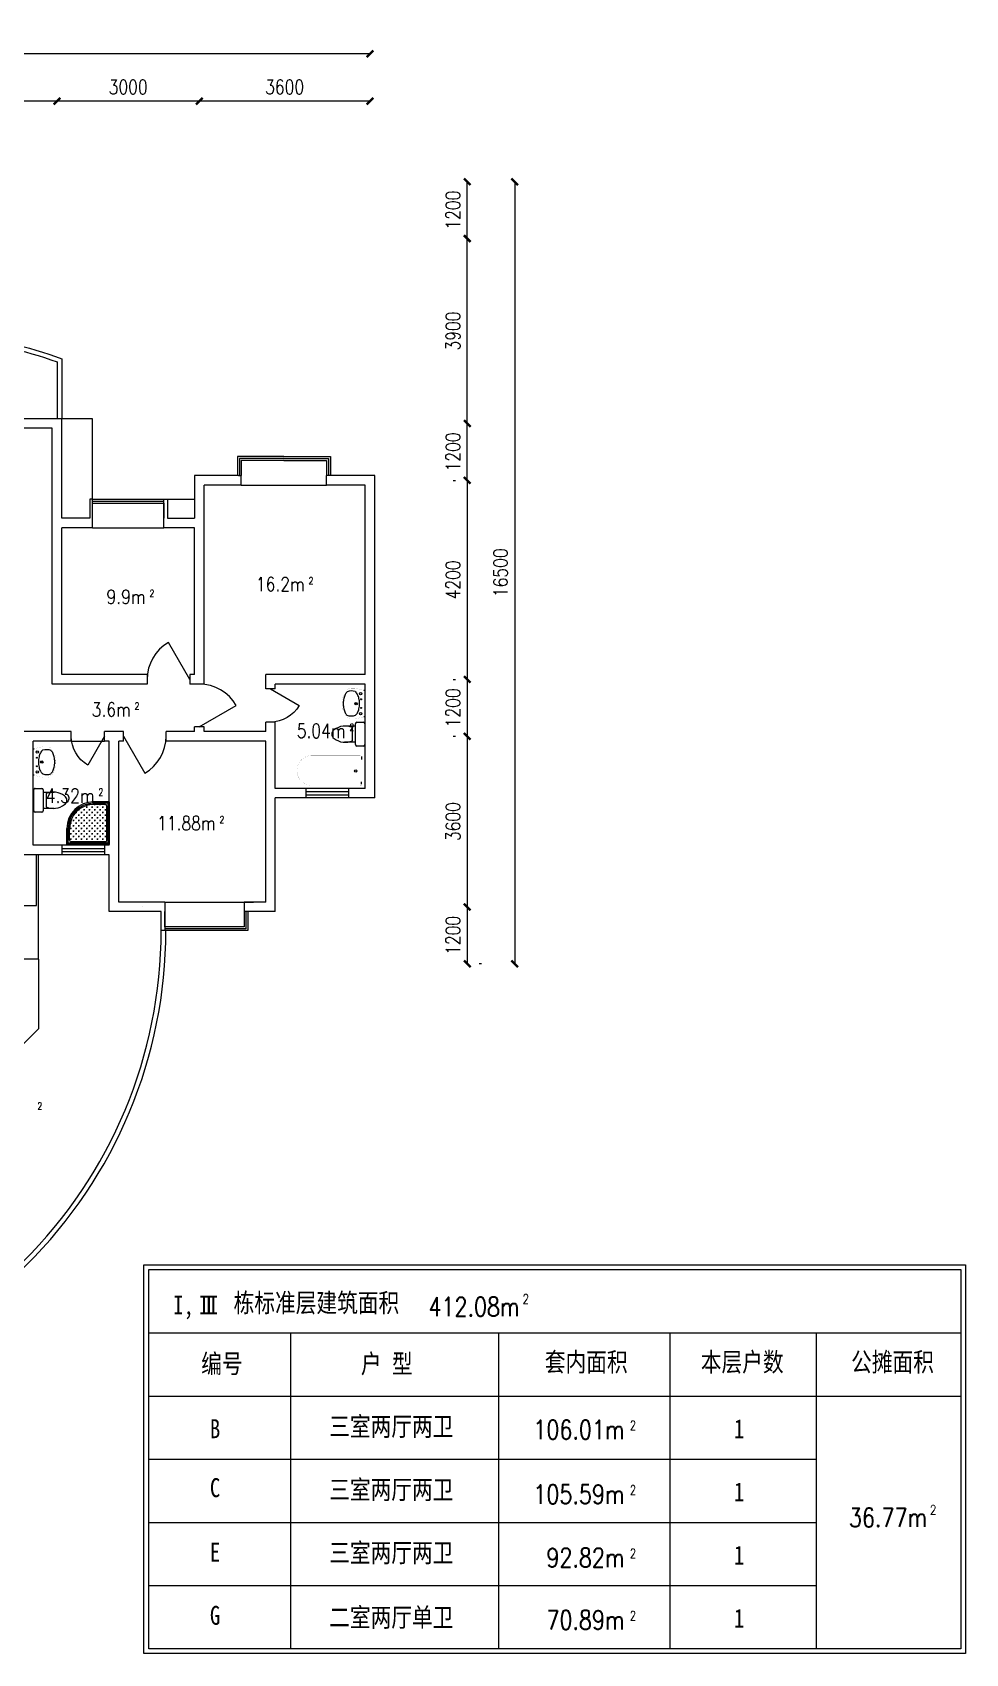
# Model space of a CAD drawing. Header units: millimetres. Extents: x 876 to 46420, y 423 to 34672.
# Drawn here: x 26741 to 46420, y 423 to 34625 of the extents above; entities that cross this region are included whole.
import ezdxf
from ezdxf.enums import TextEntityAlignment as Align

# ---------------------------------------------------------------- set-up
doc = ezdxf.new("R2010")
doc.units = ezdxf.units.MM
for name, color, linetype in [('GROUND', 2, 'Continuous'), ('I', 6, 'Continuous'), ('JJ', 8, 'Continuous'), ('PUB_DIM', 3, 'Continuous'), ('PUB_TEXT', 7, 'Continuous'), ('PUB_WINDW', 7, 'Continuous'), ('TEXT', 5, 'Continuous'), ('WALL', 255, 'Continuous'), ('WINDOW', 2, 'Continuous'), ('Y', 6, 'Continuous')]:
    doc.layers.add(name, color=color, linetype=linetype)
doc.styles.add('DIM_FONT', font='SIMPLEX', dxfattribs={"width": 0.8})
doc.styles.add('S1', font='SimSun.ttf', dxfattribs={"width": 0.8})
doc.styles.add('SIMPLEX', font='SIMPLEX.SHX')
doc.styles.get("Standard").update_dxf_attribs({"font": 'arial.ttf'})
doc.dimstyles.new('AXIS', dxfattribs={"dimtxt": 300, "dimasz": 1, "dimexe": 250, "dimexo": 300, "dimgap": 0.09, "dimtad": 1, "dimdec": 0, "dimzin": 0, "dimdsep": 46, "dimtxsty": 'DIM_FONT', "dimblk": '_DIMX', "dimcen": 0.09, "dimse1": 1, "dimse2": 1, "dimclrt": 7, "dimadec": 0, "dimazin": 0, "dimtfac": 1, "dimtdec": 0, "dimtix": 1, "dimtmove": 2, "dimatfit": 3, "dimldrblk": '_DIMX', "dimfxl": 1, "dimtolj": 1, "dimtzin": 0, "dimarcsym": 0})
doc.dimstyles.new('DIMA', dxfattribs={"dimtxt": 300, "dimasz": 1, "dimexe": 250, "dimexo": 300, "dimgap": 150, "dimtad": 1, "dimdec": 0, "dimzin": 0, "dimdsep": 46, "dimtxsty": 'DIM_FONT', "dimblk": '_DIMX', "dimcen": 0.09, "dimse1": 1, "dimclrt": 7, "dimadec": 0, "dimazin": 0, "dimtfac": 1, "dimtdec": 0, "dimtix": 1, "dimtmove": 2, "dimatfit": 3, "dimldrblk": '_DIMX', "dimfxl": 1, "dimtolj": 1, "dimtzin": 0, "dimarcsym": 0})
doc.dimstyles.new('DIMB', dxfattribs={"dimtxt": 300, "dimasz": 1, "dimexe": 250, "dimexo": 300, "dimgap": 150, "dimtad": 1, "dimdec": 0, "dimzin": 0, "dimdsep": 46, "dimtxsty": 'DIM_FONT', "dimblk": '_DIMX', "dimcen": 0.09, "dimse2": 1, "dimclrt": 7, "dimadec": 0, "dimazin": 0, "dimtfac": 1, "dimtdec": 0, "dimtix": 1, "dimtmove": 2, "dimatfit": 3, "dimldrblk": '_DIMX', "dimfxl": 1, "dimtolj": 1, "dimtzin": 0, "dimarcsym": 0})
doc.dimstyles.new('DIMN', dxfattribs={"dimtxt": 300, "dimasz": 1, "dimexe": 250, "dimexo": 300, "dimgap": 0.09, "dimtad": 1, "dimdec": 0, "dimzin": 0, "dimdsep": 46, "dimtxsty": 'DIM_FONT', "dimblk": '_DIMX', "dimcen": 0.09, "dimclrt": 7, "dimadec": 0, "dimazin": 0, "dimtfac": 1, "dimtdec": 0, "dimtix": 1, "dimtmove": 2, "dimatfit": 3, "dimldrblk": '_DIMX', "dimfxl": 1, "dimtolj": 1, "dimtzin": 0, "dimarcsym": 0})

# ---------------------------------------------------------------- blocks, each defined once
blk = doc.blocks.new('_DBLK')
blk.add_line((-0.5, 0), (0, -0.866))
blk.add_arc((-0.5, 0), 1, 300, 0)
at = {"style": 'SIMPLEX', "flags": 9}
blk.add_attdef('A', text='', height=1, dxfattribs=at).set_placement((0, 1.5), align=Align.MIDDLE)
blk = doc.blocks.new('_WBLK')
for p, q in [((-0.5, 0.5), (0.5, 0.5)), ((0.5, 0.167), (-0.5, 0.167)), ((0.5, -0.167), (-0.5, -0.167)), ((-0.5, -0.5), (0.5, -0.5))]:
    blk.add_line(p, q)
at = {"style": 'SIMPLEX', "flags": 9}
blk.add_attdef('A', text='', height=1, dxfattribs=at).set_placement((0, 1.5), align=Align.MIDDLE)
blk = doc.blocks.new('M_A6')
blk.add_line((0.5, 0), (0.5, 0))
blk = doc.blocks.new('_E3NPP')
at = {"layer": 'JJ'}
for p, q in [((-170, 200), (-170, 430)), ((170, 200), (170, 430)), ((-250, 30), (-250, 170)), ((-220, 200), (220, 200)), ((220, 0), (-220, 0)), ((-140, 260), (140, 260)), ((250, 170), (250, 30))]:
    blk.add_line(p, q, dxfattribs=at)
for centre, radius, start, end in [((0, 590), 110, 33.4509, 146.5491), ((227, 413), 398, 143.3619, 202.5495), ((-227, 413), 398, 337.4505, 36.6381), ((-220, 170), 30, 90, 180), ((-220, 30), 30, 180, 270), ((220, 170), 30, 0, 90), ((220, 30), 30, 270, 0)]:
    blk.add_arc(centre, radius, start, end, dxfattribs=at)
blk = doc.blocks.new('M_E11')
for p, q in [((-280, -10), (-280, 0)), ((280, 0), (280, -10)), ((-251, -189), (-251, -186)), ((-248, -183), (-250, -185))]:
    blk.add_line(p, q)
at = {"const_width": 1.5}
for points in [[(-280, 0), (280, 0)], [(-326, -200), (-280, -5)], [(326, -204), (280, -5)]]:
    blk.add_lwpolyline(points, dxfattribs=at)
for points in [[(-326, -200, 0.008223), (-326, -204, 0.149285)], [(-326, -266, 0.149285), (-304, -337, 0.107079), (-231, -408, 0.075625), (-131, -450, 0.062436), (-1, -467, 0.062436), (130, -452, 0.075625), (230, -410, 0.107079), (304, -339, 0.149285), (326, -268, 0.005205), (326, -266, 0.086596)]]:
    blk.add_lwpolyline(points, format="xyb", dxfattribs=at)
at = {"const_width": 1.5, "flags": 128}
for points in [[(-326, -204), (-326, -268)], [(326, -204), (326, -268)]]:
    blk.add_lwpolyline(points, dxfattribs=at)
at = {"flags": 128}
for points in [[(-253, -188, 0.172546), (-250, -358, 0.726395)], [(253, -188, -0.172546), (250, -358, -0.726395)]]:
    blk.add_lwpolyline(points, format="xyb", dxfattribs=at)
for points in [[(253, -188, 0.098208), (193, -141, 0.066287), (110, -111, 0.052428), (0, -100, 0.052428), (-110, -111, 0.066287), (-193, -141, 0.093876), (-251, -186, 0.171377)], [(-250, -358, 0.091341), (-193, -401, 0.066287), (-110, -431, 0.052428), (0, -442, 0.052428), (110, -431, 0.066287), (193, -401, 0.091756), (250, -358, 0.171377)]]:
    blk.add_lwpolyline(points, format="xyb")
for centre, radius in [((-210, -75), 24), ((-210, -75), 24), ((-210, -75), 24), ((-90, -65), 10), ((0, -170), 25), ((0, -170), 15), ((90, -65), 10), ((210, -75), 24)]:
    blk.add_circle(centre, radius)
blk.add_arc((-250, -186), 1, 131.3224, 180)
at = {"width": 0.8, "flags": 9}
for tag in ['XSIZE', 'YSIZE']:
    blk.add_attdef(tag, (0, 0), '', height=0.5, dxfattribs=at)
blk = doc.blocks.new('_E0GNZ')
at = {"layer": 'JJ'}
h = blk.add_hatch(dxfattribs=at)
h.set_pattern_fill('CROSS', color=256, scale=200, style=0)
h.set_pattern_definition([(0, (-89213.87, -122540.32), (50, 50), [25, -75]), (90, (-89201.37, -122552.82), (-50, 50), [25, -75])])
h.paths.add_polyline_path([(50, 80, 0.414214), (80, 50), (720, 50, 0.414214), (750, 80), (750, 300, 0.414214), (300, 750), (80, 750, 0.414214), (50, 720)])
for p, q in [((0, 800), (300, 800)), ((0, 0), (0, 800)), ((0, 750), (25, 750)), ((25, 0), (25, 800)), ((25, 775), (300, 775)), ((50, 80), (50, 720)), ((80, 750), (300, 750)), ((300, 750), (300, 800)), ((654, 654), (618, 618)), ((0, 25), (800, 25)), ((0, 0), (800, 0)), ((80, 50), (720, 50)), ((750, 80), (750, 300)), ((750, 300), (800, 300)), ((750, 0), (750, 25)), ((775, 25), (775, 300)), ((800, 0), (800, 300))]:
    blk.add_line(p, q, dxfattribs=at)
for centre, radius, start, end in [((80, 720), 30, 90, 180), ((300, 300), 500, 0, 90), ((300, 300), 475, 0, 90), ((300, 300), 450, 0, 90), ((80, 80), 30, 180, 270), ((720, 80), 30, 270, 0)]:
    blk.add_arc(centre, radius, start, end, dxfattribs=at)
at = {"style": 'DIM_FONT', "width": 0.8, "flags": 9}
for tag in ['XSIZE', 'YSIZE']:
    blk.add_attdef(tag, (0, 0), '', height=0.5, dxfattribs=at)
blk = doc.blocks.new('_DIMX')
at = {"const_width": 50}
blk.add_lwpolyline([(-70, -70), (70, 70)], dxfattribs=at)
blk = doc.blocks.new('*D30')
at = {"color": 0, "linetype": 'ByBlock', "transparency": 16777216}
for p, q in [((127653, -216016), (127653, -214818)), ((127353, -216017), (127403, -216017))]:
    blk.add_line(p, q, dxfattribs=at)
at = {"layer": 'DEFPOINTS', "color": 0, "linetype": 'ByBlock', "transparency": 16777216}
for p in [(127653, -214817), (127653, -214817), (127653, -216017)]:
    blk.add_point(p, dxfattribs=at)
at = {"color": 0, "linetype": 'ByBlock', "transparency": 16777216}
for p, rotation in [((127653, -214817), 90), ((127653, -216017), 270)]:
    blk.add_blockref('_DIMX', p, dxfattribs=dict(at, rotation=rotation))
at = {"color": 7, "linetype": 'ByBlock', "transparency": 16777216, "insert": (127353, -215417), "char_height": 300, "attachment_point": 5, "rotation": 90, "style": 'DIM_FONT'}
blk.add_mtext('\\A1;1200', dxfattribs=at)
blk = doc.blocks.new('*D31')
at = {"color": 0, "linetype": 'ByBlock', "transparency": 16777216}
blk.add_line((127653, -214816), (127653, -210918), dxfattribs=at)
at = {"layer": 'DEFPOINTS', "color": 0, "linetype": 'ByBlock', "transparency": 16777216}
for p in [(127653, -210917), (127653, -210917), (127653, -214817)]:
    blk.add_point(p, dxfattribs=at)
at = {"color": 0, "linetype": 'ByBlock', "transparency": 16777216}
for p, rotation in [((127653, -210917), 90), ((127653, -214817), 270)]:
    blk.add_blockref('_DIMX', p, dxfattribs=dict(at, rotation=rotation))
at = {"color": 7, "linetype": 'ByBlock', "transparency": 16777216, "insert": (127353, -212867), "char_height": 300, "attachment_point": 5, "rotation": 90, "style": 'DIM_FONT'}
blk.add_mtext('\\A1;3900', dxfattribs=at)
blk = doc.blocks.new('*D32')
at = {"color": 0, "linetype": 'ByBlock', "transparency": 16777216}
for p, q in [((127353, -216017), (127403, -216017)), ((127653, -216018), (127653, -220216)), ((127353, -220217), (127403, -220217))]:
    blk.add_line(p, q, dxfattribs=at)
at = {"layer": 'DEFPOINTS', "color": 0, "linetype": 'ByBlock', "transparency": 16777216}
for p in [(127653, -216017), (127653, -220217), (127653, -220217)]:
    blk.add_point(p, dxfattribs=at)
at = {"color": 0, "linetype": 'ByBlock', "transparency": 16777216}
for p, rotation in [((127653, -216017), 90), ((127653, -220217), 270)]:
    blk.add_blockref('_DIMX', p, dxfattribs=dict(at, rotation=rotation))
at = {"color": 7, "linetype": 'ByBlock', "transparency": 16777216, "insert": (127353, -218117), "char_height": 300, "attachment_point": 5, "rotation": 90, "style": 'DIM_FONT'}
blk.add_mtext('\\A1;4200', dxfattribs=at)
blk = doc.blocks.new('*D33')
at = {"color": 0, "linetype": 'ByBlock', "transparency": 16777216}
for p, q in [((127353, -220217), (127403, -220217)), ((127653, -220218), (127653, -221416)), ((127353, -221417), (127403, -221417))]:
    blk.add_line(p, q, dxfattribs=at)
at = {"layer": 'DEFPOINTS', "color": 0, "linetype": 'ByBlock', "transparency": 16777216}
for p in [(127653, -220217), (127653, -221417), (127653, -221417)]:
    blk.add_point(p, dxfattribs=at)
at = {"color": 0, "linetype": 'ByBlock', "transparency": 16777216}
for p, rotation in [((127653, -220217), 90), ((127653, -221417), 270)]:
    blk.add_blockref('_DIMX', p, dxfattribs=dict(at, rotation=rotation))
at = {"color": 7, "linetype": 'ByBlock', "transparency": 16777216, "insert": (127353, -220817), "char_height": 300, "attachment_point": 5, "rotation": 90, "style": 'DIM_FONT'}
blk.add_mtext('\\A1;1200', dxfattribs=at)
blk = doc.blocks.new('*D34')
at = {"color": 0, "linetype": 'ByBlock', "transparency": 16777216}
for p, q in [((127353, -221417), (127403, -221417)), ((127653, -221418), (127653, -225016))]:
    blk.add_line(p, q, dxfattribs=at)
at = {"layer": 'DEFPOINTS', "color": 0, "linetype": 'ByBlock', "transparency": 16777216}
for p in [(127653, -221417), (127653, -225017), (127653, -225017)]:
    blk.add_point(p, dxfattribs=at)
at = {"color": 0, "linetype": 'ByBlock', "transparency": 16777216}
for p, rotation in [((127653, -221417), 90), ((127653, -225017), 270)]:
    blk.add_blockref('_DIMX', p, dxfattribs=dict(at, rotation=rotation))
at = {"color": 7, "linetype": 'ByBlock', "transparency": 16777216, "insert": (127353, -223217), "char_height": 300, "attachment_point": 5, "rotation": 90, "style": 'DIM_FONT'}
blk.add_mtext('\\A1;3600', dxfattribs=at)
blk = doc.blocks.new('*D35')
at = {"color": 0, "linetype": 'ByBlock', "transparency": 16777216}
for p, q in [((127653, -225018), (127653, -226216)), ((127953, -226217), (127903, -226217))]:
    blk.add_line(p, q, dxfattribs=at)
at = {"layer": 'DEFPOINTS', "color": 0, "linetype": 'ByBlock', "transparency": 16777216}
for p in [(127653, -225017), (127653, -226217), (127653, -226217)]:
    blk.add_point(p, dxfattribs=at)
at = {"color": 0, "linetype": 'ByBlock', "transparency": 16777216}
for p, rotation in [((127653, -225017), 90), ((127653, -226217), 270)]:
    blk.add_blockref('_DIMX', p, dxfattribs=dict(at, rotation=rotation))
at = {"color": 7, "linetype": 'ByBlock', "transparency": 16777216, "insert": (127353, -225617), "char_height": 300, "attachment_point": 5, "rotation": 90, "style": 'DIM_FONT'}
blk.add_mtext('\\A1;1200', dxfattribs=at)
blk = doc.blocks.new('*D36')
at = {"color": 0, "linetype": 'ByBlock', "transparency": 16777216}
blk.add_line((213382.313626, -209717.536188), (213382.313626, -226215.536188), dxfattribs=at)
at = {"layer": 'DEFPOINTS', "color": 0, "linetype": 'ByBlock', "transparency": 16777216}
for p in [(213382.313626, -209716.536188), (213382.313626, -226216.536188), (213382.313626, -226216.536188)]:
    blk.add_point(p, dxfattribs=at)
at = {"color": 0, "linetype": 'ByBlock', "transparency": 16777216}
for p, rotation in [((213382.313626, -209716.536188), 90), ((213382.313626, -226216.536188), 270)]:
    blk.add_blockref('_DIMX', p, dxfattribs=dict(at, rotation=rotation))
at = {"color": 7, "linetype": 'ByBlock', "transparency": 16777216, "insert": (213082.313626, -217966.536188), "char_height": 300, "attachment_point": 5, "rotation": 90, "style": 'DIM_FONT'}
blk.add_mtext('\\A1;16500', dxfattribs=at)
blk = doc.blocks.new('*D37')
at = {"color": 0, "linetype": 'ByBlock', "transparency": 16777216}
blk.add_line((212382.313626, -210915.536188), (212382.313626, -209717.536188), dxfattribs=at)
at = {"layer": 'DEFPOINTS', "color": 0, "linetype": 'ByBlock', "transparency": 16777216}
for p in [(212382.313626, -209716.536188), (212382.313626, -209716.536188), (212382.313626, -210916.536188)]:
    blk.add_point(p, dxfattribs=at)
at = {"color": 0, "linetype": 'ByBlock', "transparency": 16777216}
for p, rotation in [((212382.313626, -209716.536188), 90), ((212382.313626, -210916.536188), 270)]:
    blk.add_blockref('_DIMX', p, dxfattribs=dict(at, rotation=rotation))
at = {"color": 7, "linetype": 'ByBlock', "transparency": 16777216, "insert": (212082.313626, -210316.536188), "char_height": 300, "attachment_point": 5, "rotation": 90, "style": 'DIM_FONT'}
blk.add_mtext('\\A1;1200', dxfattribs=at)
blk = doc.blocks.new('*D38')
at = {"color": 0, "linetype": 'ByBlock', "transparency": 16777216}
blk.add_line((125601, -208017), (122003, -208017), dxfattribs=at)
at = {"layer": 'DEFPOINTS', "color": 0, "linetype": 'ByBlock', "transparency": 16777216}
for p in [(122002, -208017), (122002, -208017), (125602, -208017)]:
    blk.add_point(p, dxfattribs=at)
at = {"color": 0, "linetype": 'ByBlock', "transparency": 16777216, "rotation": 180}
blk.add_blockref('_DIMX', (122002, -208017), dxfattribs=at)
at = {"color": 0, "linetype": 'ByBlock', "transparency": 16777216}
blk.add_blockref('_DIMX', (125602, -208017), dxfattribs=at)
at = {"color": 7, "linetype": 'ByBlock', "transparency": 16777216, "insert": (123802, -207717), "char_height": 300, "attachment_point": 5, "style": 'DIM_FONT'}
blk.add_mtext('\\A1;3600', dxfattribs=at)
blk = doc.blocks.new('*D39')
at = {"color": 0, "linetype": 'ByBlock', "transparency": 16777216}
blk.add_line((122001, -208017), (119003, -208017), dxfattribs=at)
at = {"layer": 'DEFPOINTS', "color": 0, "linetype": 'ByBlock', "transparency": 16777216}
for p in [(119002, -208017), (119002, -208017), (122002, -208017)]:
    blk.add_point(p, dxfattribs=at)
at = {"color": 0, "linetype": 'ByBlock', "transparency": 16777216, "rotation": 180}
blk.add_blockref('_DIMX', (119002, -208017), dxfattribs=at)
at = {"color": 0, "linetype": 'ByBlock', "transparency": 16777216}
blk.add_blockref('_DIMX', (122002, -208017), dxfattribs=at)
at = {"color": 7, "linetype": 'ByBlock', "transparency": 16777216, "insert": (120502, -207717), "char_height": 300, "attachment_point": 5, "style": 'DIM_FONT'}
blk.add_mtext('\\A1;3000', dxfattribs=at)
blk = doc.blocks.new('*D40')
at = {"color": 0, "linetype": 'ByBlock', "transparency": 16777216}
blk.add_line((119001, -208017), (114503, -208017), dxfattribs=at)
at = {"layer": 'DEFPOINTS', "color": 0, "linetype": 'ByBlock', "transparency": 16777216}
for p in [(114502, -208017), (114502, -208017), (119002, -208017)]:
    blk.add_point(p, dxfattribs=at)
at = {"color": 0, "linetype": 'ByBlock', "transparency": 16777216, "rotation": 180}
blk.add_blockref('_DIMX', (114502, -208017), dxfattribs=at)
at = {"color": 0, "linetype": 'ByBlock', "transparency": 16777216}
blk.add_blockref('_DIMX', (119002, -208017), dxfattribs=at)
at = {"color": 7, "linetype": 'ByBlock', "transparency": 16777216, "insert": (116752, -207717), "char_height": 300, "attachment_point": 5, "style": 'DIM_FONT'}
blk.add_mtext('\\A1;4500', dxfattribs=at)
blk = doc.blocks.new('*D44')
at = {"color": 0, "linetype": 'ByBlock', "transparency": 16777216}
blk.add_line((125601, -207017), (103403, -207017), dxfattribs=at)
at = {"layer": 'DEFPOINTS', "color": 0, "linetype": 'ByBlock', "transparency": 16777216}
for p in [(103402, -207017), (103402, -207017), (125602, -207017)]:
    blk.add_point(p, dxfattribs=at)
at = {"color": 0, "linetype": 'ByBlock', "transparency": 16777216, "rotation": 180}
blk.add_blockref('_DIMX', (103402, -207017), dxfattribs=at)
at = {"color": 0, "linetype": 'ByBlock', "transparency": 16777216}
blk.add_blockref('_DIMX', (125602, -207017), dxfattribs=at)
at = {"color": 7, "linetype": 'ByBlock', "transparency": 16777216, "insert": (114502, -206717), "char_height": 300, "attachment_point": 5, "style": 'DIM_FONT'}
blk.add_mtext('\\A1;22200', dxfattribs=at)
blk = doc.blocks.new('M_E4')
for p, q in [((670, -80), (670, -137)), ((670, -86), (670, -97)), ((670, -663), (670, -614))]:
    blk.add_line(p, q)
at = {"const_width": 1.5}
for points in [[(-750, -750), (-750, 0)], [(-750, 0), (750, 0)], [(750, 0), (750, -750)], [(608, -56), (640, -56)], [(670, -90), (670, -656)], [(670, -663), (670, -655)], [(750, -750), (-750, -750)]]:
    blk.add_lwpolyline(points, dxfattribs=at)
for points in [[(-399, -56, 0.930688), (-388, -693, 0.930688)], [(670, -86, 0.414214), (640, -56, 0.414214)], [(670, -90, 0.041784), (670, -85, 0.412615)], [(640, -693, 0.414214), (670, -663, 0.414214)]]:
    blk.add_lwpolyline(points, format="xyb", dxfattribs=at)
at = {"const_width": 1.5, "flags": 128}
for points in [[(-399, -56), (608, -56)], [(-399, -694), (645, -692)]]:
    blk.add_lwpolyline(points, dxfattribs=at)
for radius in [25, 23]:
    blk.add_circle((550, -381), radius)
blk.add_arc((640, -663), 30, 270, 280.176)
at = {"width": 0.8, "flags": 9}
for tag in ['XSIZE', 'YSIZE']:
    blk.add_attdef(tag, (0, 0), '', height=0.5, dxfattribs=at)
blk = doc.blocks.new('1T4F74')
at = {"color": 3}
for p, q in [((-166.8, -3379.6), (-166.8, -10046.3)), ((4218, -3379.6), (4218, -10046.3)), ((7832.5, -3379.6), (7832.5, -10046.3)), ((10913.7, -3379.6), (10913.7, -10046.3)), ((13966.1, -3379.6), (13966.1, -10046.3)), ((-3159.6, -6046.3), (10913.7, -6046.3)), ((-3159.6, -7379.6), (10913.7, -7379.6)), ((-3159.6, -8712.9), (10913.7, -8712.9))]:
    blk.add_line(p, q, dxfattribs=at)
at = {"color": 7}
blk.add_line((-3159.6, -4712.9), (13966.1, -4712.9), dxfattribs=at)
at = {"color": 3}
blk.add_lwpolyline([(-3159.6, -2046.3), (13966.1, -2046.3), (13966.1, -10046.3), (-3159.6, -10046.3)], close=True, dxfattribs=at)
at = {"layer": 'GROUND'}
blk.add_line((-4793.4, 9106.3), (-4093.4, 9106.3), dxfattribs=at)
at = {"layer": 'I', "color": 7}
blk.add_line((-3159.6, -3379.6), (13966.1, -3379.6), dxfattribs=at)
blk.add_lwpolyline([(-3259.6, -1946.3), (14066.1, -1946.3), (14066.1, -10146.3), (-3259.6, -10146.3)], close=True, dxfattribs=at)
at = {"layer": 'WALL'}
for p, q in [((-4993.4, 15906.3), (-6143.4, 15906.3)), ((-4993.4, 13806.3), (-4993.4, 15906.3)), ((-5193.4, 15706.3), (-6143.4, 15706.3)), ((-5193.4, 10306.3), (-5193.4, 15706.3)), ((-1993.4, 14706.3), (-1993.4, 14706.3)), ((-1993.4, 10306.3), (-1993.4, 14506.3)), ((-1207.2, 14506.3), (-1993.4, 14506.3)), ((-1267.2, 14706.3), (-1207.2, 14706.3)), ((-1207.2, 14506.3), (-1207.2, 14706.3)), ((1606.6, 14706.3), (592.8, 14706.3)), ((592.8, 14506.3), (592.8, 14706.3)), ((1406.6, 14506.3), (592.8, 14506.3)), ((1406.6, 10506.3), (1406.6, 14506.3)), ((1606.6, 7906.3), (1606.6, 14706.3)), ((-4343.4, 13606.3), (-4343.4, 13806.3)), ((-2843.4, 13606.3), (-2843.4, 13806.3)), ((-2763.4, 13806.3), (-2193.4, 13806.3)), ((-4993.4, 10506.3), (-4993.4, 13606.3)), ((-4343.4, 13606.3), (-4993.4, 13606.3)), ((-2193.4, 13606.3), (-2843.4, 13606.3)), ((-2193.4, 10506.3), (-2193.4, 13606.3)), ((-3193.4, 10306.3), (-5193.4, 10306.3)), ((-3193.4, 10506.3), (-4993.4, 10506.3)), ((-3193.4, 10506.3), (-3193.4, 10306.3)), ((-2193.4, 10506.3), (-2293.4, 10506.3)), ((-2293.4, 10506.3), (-2293.4, 10306.3)), ((-2193.4, 10306.3), (-2293.4, 10306.3)), ((-1993.4, 10306.3), (-2193.4, 10306.3)), ((1406.6, 10506.3), (-693.4, 10506.3)), ((-693.4, 10206.3), (-693.4, 10506.3)), ((1406.6, 10306.3), (-493.4, 10306.3)), ((-493.4, 10206.3), (-493.4, 10306.3)), ((1406.6, 8106.3), (1406.6, 10306.3)), ((-493.4, 10206.3), (-693.4, 10206.3)), ((-4793.4, 9306.3), (-5793.4, 9306.3)), ((-4793.4, 9106.3), (-4793.4, 9306.3)), ((-4093.4, 9106.3), (-4093.4, 9306.3)), ((-3693.4, 9306.3), (-4093.4, 9306.3)), ((-3693.4, 9106.3), (-3693.4, 9306.3)), ((-2193.4, 9306.3), (-2793.4, 9306.3)), ((-2793.4, 9106.3), (-2793.4, 9306.3)), ((-2193.4, 9306.3), (-2193.4, 9406.3)), ((-1993.4, 9406.3), (-2193.4, 9406.3)), ((-1993.4, 9306.3), (-1993.4, 9406.3)), ((-693.4, 9306.3), (-1993.4, 9306.3)), ((-693.4, 9306.3), (-693.4, 9506.3)), ((-493.4, 9506.3), (-693.4, 9506.3)), ((-493.4, 8106.3), (-493.4, 9506.3)), ((-5593.4, 6906.3), (-5593.4, 9106.3)), ((-4793.4, 9106.3), (-5593.4, 9106.3)), ((-3993.4, 9106.3), (-4093.4, 9106.3)), ((-3993.4, 6906.3), (-3993.4, 9106.3)), ((-3793.4, 5706.3), (-3793.4, 9106.3)), ((-3693.4, 9106.3), (-3793.4, 9106.3)), ((-693.4, 9106.3), (-2793.4, 9106.3)), ((-693.4, 5706.3), (-693.4, 9106.3)), ((156.6, 8106.3), (-493.4, 8106.3)), ((-493.4, 5506.3), (-493.4, 7906.3)), ((156.6, 7906.3), (-493.4, 7906.3)), ((156.6, 8106.3), (156.6, 7906.3)), ((1406.6, 8106.3), (1056.6, 8106.3)), ((1056.6, 8106.3), (1056.6, 7906.3)), ((1606.6, 7906.3), (1056.6, 7906.3)), ((-4993.4, 6906.3), (-5593.4, 6906.3)), ((-4993.4, 6906.3), (-4993.4, 6706.3)), ((-3993.4, 6906.3), (-4093.4, 6906.3)), ((-4093.4, 6906.3), (-4093.4, 6706.3)), ((-4993.4, 6706.3), (-5793.4, 6706.3)), ((-3993.4, 6706.3), (-4093.4, 6706.3)), ((-3993.4, 5506.3), (-3993.4, 6706.3)), ((-2897.2, 5506.4), (-3993.4, 5506.3)), ((-2817.2, 5706.4), (-3793.4, 5706.3)), ((-2817.2, 5706.4), (-2817.2, 5506.4)), ((-693.4, 5706.3), (-1149.5, 5706.3)), ((-1149.5, 5706.3), (-1149.5, 5506.3)), ((-493.4, 5506.3), (-1149.5, 5506.3)), ((-5485.1, 4506.3), (-5893.4, 4506.3)), ((-5485.1, 4506.3), (-5485.1, 3033.6)), ((-6587.1, 1931.5), (-5485.1, 3033.6))]:
    blk.add_line(p, q, dxfattribs=at)
for points in [[(-1267.2, 14706.3), (-2193.4, 14706.3), (-2193.4, 13806.3)], [(-4343.4, 13806.3), (-4343.4, 14206.3), (-4403.4, 14206.3), (-4403.4, 13806.3), (-4993.4, 13806.3)], [(-2843.4, 13806.3), (-2843.4, 14206.3), (-2763.4, 14206.3), (-2763.4, 13806.3)], [(-2817.2, 5506.4), (-2817.2, 5106.4), (-2897.2, 5106.4), (-2897.2, 5506.4)]]:
    blk.add_lwpolyline(points, dxfattribs=at)
at = {"layer": 'WINDOW'}
for p, q in [((-4343.4, 15906.3), (-4993.4, 15906.3)), ((-4343.4, 14206.3), (-4343.4, 15906.3)), ((-1207.2, 14506.3), (592.8, 14506.3)), ((-2763.4, 14206.3), (-2193.4, 14206.3)), ((-4343.4, 13606.3), (-2843.4, 13606.3)), ((-5523.4, 5634.7), (-5523.4, 6706.3)), ((-5485.1, 4506.3), (-5485.1, 6706.3)), ((-6793.4, 5634.7), (-5523.4, 5634.7)), ((-2817.2, 5706.4), (-953.1, 5706.3))]:
    blk.add_line(p, q, dxfattribs=at)
for points in [[(-307.2, 15106.3), (-1287.2, 15106.3), (-1287.2, 14706.3)], [(-307.2, 15066.3), (-1247.2, 15066.3), (-1247.2, 14706.3)], [(-307.2, 15106.3), (672.8, 15106.3), (672.8, 14706.3)], [(-307.2, 15066.3), (632.8, 15066.3), (632.8, 14706.3)], [(-307.2, 15026.3), (-1207.2, 15026.3), (-1207.2, 14706.3)], [(-307.2, 15026.3), (592.8, 15026.3), (592.8, 14706.3)], [(-4343.4, 14206.3), (-2763.4, 14206.3), (-2763.4, 13806.3)], [(-4343.4, 14166.3), (-2843.4, 14166.3)], [(-4343.4, 14126.3), (-2843.4, 14126.3), (-2843.4, 13806.3)], [(-1069.5, 5506.3), (-1069.5, 5106.3), (-2702, 5106.4), (-2897.2, 5106.4), (-2897.2, 5506.4)], [(-1149.5, 5506.3), (-1149.5, 5186.3), (-2702, 5186.4), (-2817.2, 5186.4), (-2817.2, 5506.4)], [(-1109.5, 5506.3), (-1109.5, 5146.3), (-2702, 5146.4), (-2817.2, 5146.4)]]:
    blk.add_lwpolyline(points, dxfattribs=at)
for radius, start in [(9934.5, 269.4467), (9834.5, 269.44389)]:
    blk.add_arc((-12731.7, 5109.1), radius, start, 359.98391, dxfattribs=at)
at = {"layer": 'Y'}
for points in [[(-9493.4, 17806.3, -0.1015645), (-4993.4, 17172.5), (-4993.4, 15906.3)], [(-9493.4, 17706.3, -0.1000888), (-5093.4, 17106.3), (-5093.4, 15906.3)]]:
    blk.add_lwpolyline(points, format="xyb", dxfattribs=at)
at = {"layer": 'JJ'}
for name, p, rotation in [('M_E11', (1384.8, 9895.9), 270), ('_E3NPP', (1399.9, 9250.9), 90), ('M_E11', (-5584.3, 8664), 90), ('_E3NPP', (-5584.3, 7856.4), 270)]:
    blk.add_blockref(name, p, dxfattribs=dict(at, rotation=rotation))
blk.add_blockref('M_E4', (656.6, 8856.3), dxfattribs=at)
at = {"layer": 'JJ', "xscale": 1.125, "yscale": 1.125, "rotation": 90}
blk.add_blockref('_E0GNZ', (-3985.6, 6923.5), dxfattribs=at)
at = {"layer": 'WINDOW'}
for name, p, xscale, yscale, zscale in [('M_A6', (-307.2, 14606.3), 1800, 1800, 1800), ('M_A6', (-3593.4, 13706.3), 1500, 1500, 1500), ('_DBLK', (-4443.4, 9206.3), -700, 700, 700)]:
    blk.add_blockref(name, p, dxfattribs=dict(at, xscale=xscale, yscale=yscale, zscale=zscale))
for name, p, xscale, yscale, zscale, rotation in [('_DBLK', (-2743.4, 10406.3), 900, 900, 900, 180), ('_DBLK', (-2093.4, 9856.3), -900, -900, 900, 270), ('_DBLK', (-593.4, 9856.3), -700, 700, 700, 90), ('_DBLK', (-3243.4, 9206.3), -900, -900, 900, 180), ('_WBLK', (606.6, 8006.3), 900, 200.0000000000209, 900, 180), ('_WBLK', (-4543.4, 6806.3), 900, 199.9999999999887, 900, 180), ('M_A6', (-2393.4, 5606.3), 1800, 1800, 1800, 180)]:
    blk.add_blockref(name, p, dxfattribs=dict(at, xscale=xscale, yscale=yscale, zscale=zscale, rotation=rotation))
at = {"layer": 'PUB_TEXT', "style": 'DIM_FONT', "width": 0.8}
for s, p in [('16.2m', (128.9, 12416.3)), ('9.9m', (-3226.7, 12149.4)), ('3.6m', (-3540.2, 9770.4)), ('5.04m', (990.2, 9319.9)), ('4.32m', (-4302.8, 7952.1)), ('11.88m', (-1750.2, 7373.6))]:
    blk.add_text(s, height=300, dxfattribs=at).set_placement(p, align=Align.MIDDLE_RIGHT)
for p in [(128.9, 12416.3), (-3226.7, 12149.4), (-3540.2, 9770.4), (990.2, 9319.9), (-4302.8, 7952.1), (-1750.2, 7373.6), (-5590.4, 1333.3)]:
    blk.add_text(' 2', height=150, dxfattribs=at).set_placement(p)
at = {"layer": 'PUB_TEXT', "color": 3, "style": 'DIM_FONT', "width": 0.8}
for s, p in [('412.08m', (4658.9, -2827.5)), ('106.01m', (6872.5, -5420.9)), ('105.59m', (6872.5, -6784)), ('36.77m', (13252.5, -7275)), ('92.82m', (6872.5, -8122.4)), ('70.89m', (6872.5, -9435.9))]:
    blk.add_text(s, height=400, dxfattribs=at).set_placement(p, align=Align.MIDDLE_RIGHT)
for p in [(4612.4, -2767), (6874.4, -5433), (6874.4, -6796.1), (13206.1, -7214.5), (6874.4, -8134.4), (6874.4, -9448)]:
    blk.add_text(' 2', height=200, dxfattribs=at).set_placement(p)
at = {"layer": 'TEXT', "color": 3, "style": 'S1', "width": 0.8}
for s, p in [('I,', (-2644.8, -2991.8)), ('I', (-2103.5, -2991.8)), ('I', (-2004.3, -2991.8)), ('I', (-1999.6, -2991.8)), ('I', (-1905.1, -2991.8))]:
    blk.add_text(s, height=400, dxfattribs=at).set_placement(p)
for s, p in [(' 栋标准层建筑面积', (2122.9, -2745.4)), ('套内面积', (6940.1, -3993.8)), ('本层户数', (10228.7, -3993.8)), ('公摊面积', (13398.8, -3993.8)), ('编号', (-1180.5, -4030.1)), ('户 型', (2404.3, -4030.1)), ('三室两厅两卫', (3266.1, -5354.1)), ('B', (-1651, -5402.1)), ('1', (9399.8, -5402.1)), ('C', (-1651, -6645.5)), ('三室两厅两卫', (3266.1, -6686.4)), ('1', (9399.8, -6734.3)), ('E', (-1651, -8007.4)), ('三室两厅两卫', (3266.1, -8018.7)), ('1', (9399.8, -8068.7)), ('G', (-1651, -9339.7)), ('二室两厅单卫', (3266.1, -9380.6)), ('1', (9399.8, -9401))]:
    blk.add_text(s, height=400, dxfattribs=at).set_placement(p, align=Align.MIDDLE_RIGHT)
at = {"layer": 'PUB_DIM'}
for p1, p2, dimstyle, picture, middle, set_off in [((1506.6, 23605.9), (-20693.4, 23605.9), 'AXIS', '*D44', (-9593.4, 23905.9), (-124095.3, 230622.9)), ((-5093.4, 22605.9), (-9593.4, 22605.9), 'AXIS', '*D40', (-7343.4, 22905.9), (-124095.3, 230622.9)), ((-2093.4, 22605.9), (-5093.4, 22605.9), 'AXIS', '*D39', (-3593.4, 22905.9), (-124095.3, 230622.9)), ((1506.6, 22605.9), (-2093.4, 22605.9), 'AXIS', '*D38', (-293.4, 22905.9), (-124095.3, 230622.9)), ((3558, 19706.3), (3558, 20906.3), 'AXIS', '*D37', (3258, 20306.3), (-208824.3, 230622.9)), ((4558, 20906.3), (4558, 4406.3), 'AXIS', '*D36', (4258, 12656.3), (-208824.3, 230622.9)), ((3558, 15806.3), (3558, 19706.3), 'AXIS', '*D31', (3258, 17756.3), (-124095.3, 230622.9)), ((3558, 14606.3), (3558, 15806.3), 'DIMB', '*D30', (3258, 15206.3), (-124095.3, 230622.9)), ((3558, 14606.3), (3558, 10406.3), 'DIMN', '*D32', (3258, 12506.3), (-124095.3, 230622.9)), ((3558, 10406.3), (3558, 9206.3), 'DIMN', '*D33', (3258, 9806.3), (-124095.3, 230622.9)), ((3558, 9206.3), (3558, 5606.3), 'DIMB', '*D34', (3258, 7406.3), (-124095.3, 230622.9)), ((3558, 5606.3), (3558, 4406.3), 'DIMA', '*D35', (3258, 5006.3), (-124095.3, 230622.9))]:
    dim = blk.add_aligned_dim(p1=p1, p2=p2, distance=0, dimstyle=dimstyle, dxfattribs=at)
    dim.commit()
    dim.dimension.update_dxf_attribs({"geometry": picture, "text_midpoint": middle, "insert": set_off})

msp = doc.modelspace()

# ---------------------------------------------------------------- block references
at = {"layer": 'PUB_WINDW'}
msp.add_blockref('1T4F74', (32353, 10569), dxfattribs=at)

doc.saveas('drawing.dxf')
